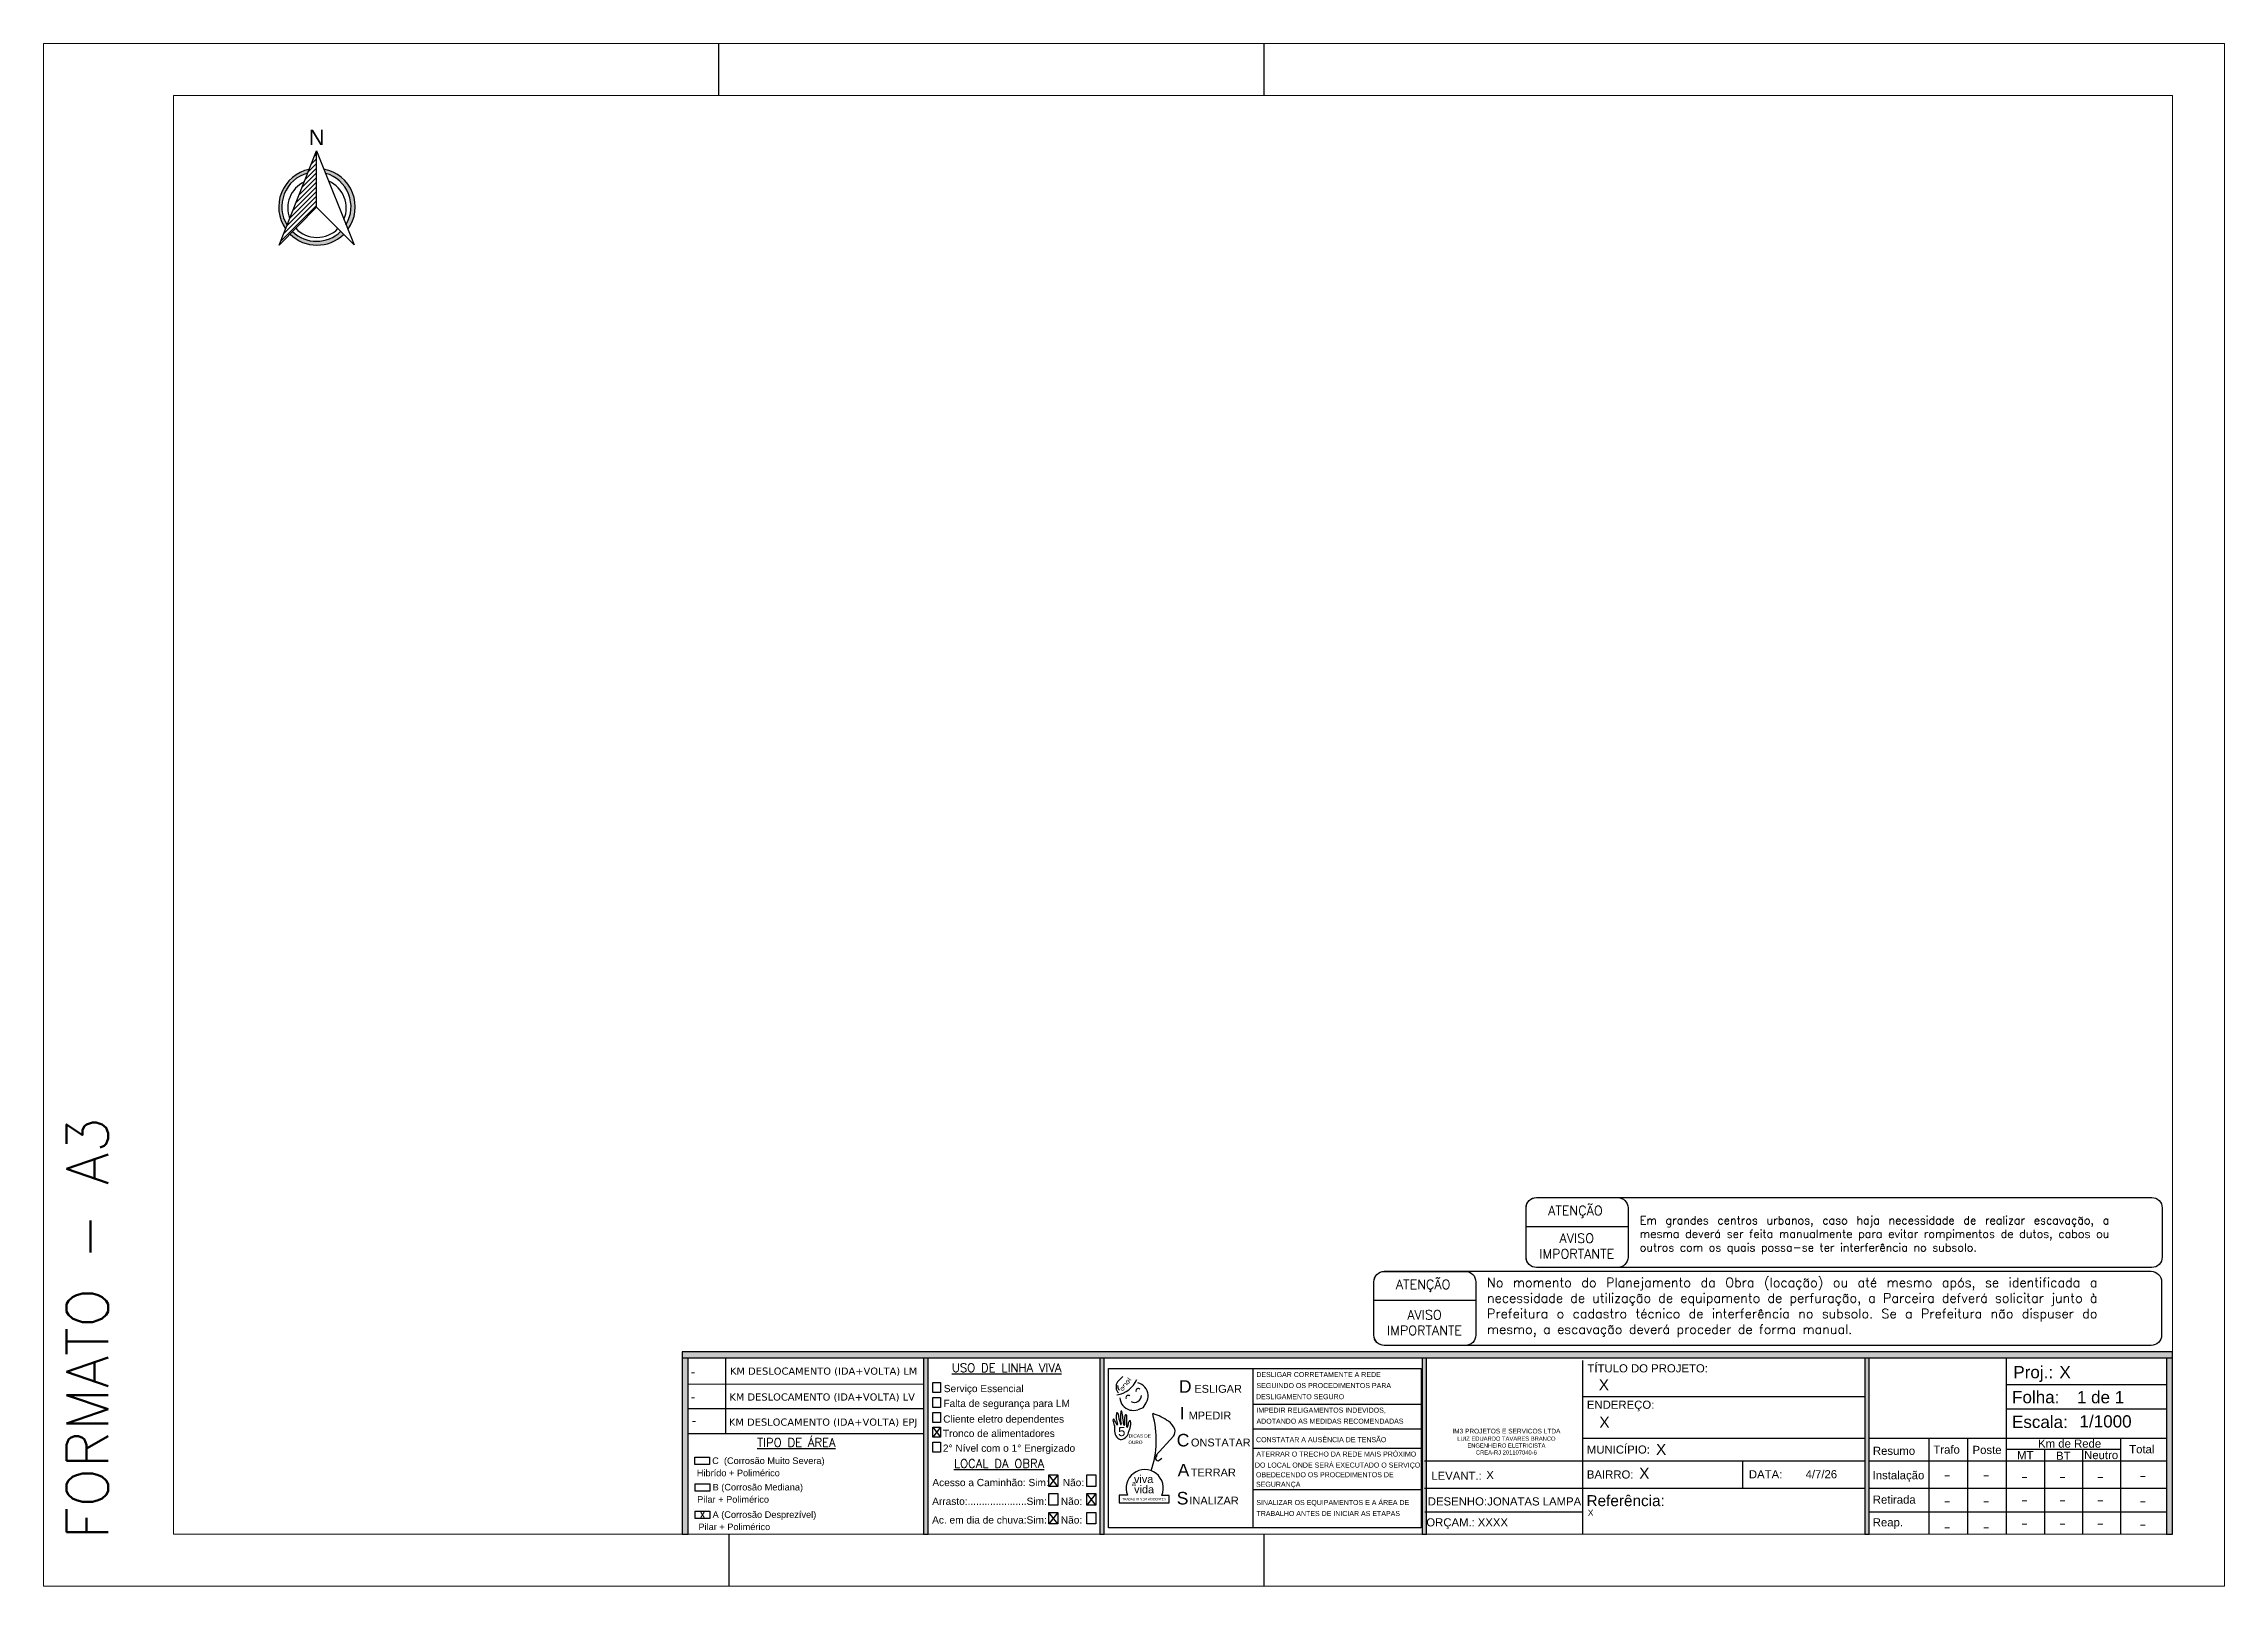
# Model space of a CAD drawing. Header units: millimetres. Extents: x 834033 to 836936, y 7531751 to 7534076.
# Drawn here: x 835495.5 to 835915.5, y 7533534.8 to 7533831.8 of the extents above; entities that cross this region are included whole.
import ezdxf
from ezdxf.enums import TextEntityAlignment as Align

# ---------------------------------------------------------------- set-up
doc = ezdxf.new("R2010")
doc.units = ezdxf.units.MM
for name, color, linetype in [('CARIMBO', 90, 'Continuous'), ('MARCAÇÕES', 1, 'Continuous'), ('TXT80B', 7, 'Continuous')]:
    doc.layers.add(name, color=color, linetype=linetype)
doc.layers.add('POSTE', color=3, linetype='Continuous', lineweight=13)
doc.layers.add('REDE MT', color=4, linetype='Continuous', lineweight=25)
doc.styles.add('ARIAL', font='arial.ttf', dxfattribs={"height": 1.6})
doc.styles.add('Nome.Projetada', font='verdana.ttf', dxfattribs={"height": 2})
doc.styles.add('REGUA100', font='ROMANS', dxfattribs={"height": 2.5})
doc.styles.add('ROMANS', font='ROMANS.shx', dxfattribs={"height": 1.8})
doc.styles.get("Standard").update_dxf_attribs({"font": 'arial.ttf'})

# ---------------------------------------------------------------- blocks, each defined once
blk = doc.blocks.new('data')
blk.add_attdef('DATA', text='', height=1.56).set_placement((0, 0), align=Align.MIDDLE_CENTER)
blk = doc.blocks.new('NORTE')
at = {"lineweight": -3}
h = blk.add_hatch(dxfattribs=at)
h.set_pattern_fill('ANSI31', color=256, scale=0.2, style=0)
h.set_pattern_definition([(45, (21451.8134, 14749.6996), (-0.449012806, 0.449012806), [])])
h.paths.add_polyline_path([(-5.27, -2.02), (-5.76, -3.25), (-6.04, -3.97), (-7.3, -7.13), (-5.18, -4.99), (-4.72, -4.52), (-4.09, -3.88), (-0.07, 0.2), (-0.08, 11.05), (-1.51, 7.46), (-1.8, 6.72), (-2.45, 5.08), (-5.27, -2.02)])
h = blk.add_hatch(color=256, dxfattribs=at)
h.paths.add_polyline_path([(1.65, 6.7, -0.498546), (5.58, -3.18), (5.94, -4.09, 0.552411), (1.33, 7.49), (1.65, 6.7, -0.498546)])
h.paths.add_polyline_path([(-5.18, -4.99, 0.40753), (5.11, -5.05), (4.55, -4.48, -0.405438), (-4.72, -4.52), (-5.18, -4.99, 0.40753)])
h.paths.add_polyline_path([(-5.76, -3.25, -0.505491), (-1.8, 6.72), (-1.51, 7.46, 0.53813), (-6.04, -3.97), (-5.76, -3.25, -0.505491)])
for points in [[(-7.3, -7.13), (-0.08, 11.05), (7.14, -7.09), (-0.07, 0.2), (-7.3, -7.13)], [(-0.07, 0.2), (-0.08, 11.05)]]:
    blk.add_lwpolyline(points, dxfattribs=at)
for centre, radius, start, end in [((0, 0.25), 7.37, 101.7817, 214.9259), ((-0.11, 0.28), 6.66, 104.7214, 211.9862), ((0, 0), 5.64, 115.77, 200.9376), ((0, 0.25), 7.37, 323.8568, 79.5238), ((-0.11, 0.28), 6.66, 328.6936, 74.687), ((0, 0), 5.64, 336.977, 66.4037), ((0, 0), 5.64, 223.5, 315.577), ((0, 0.25), 7.37, 225.331, 314.0205), ((-0.11, 0.28), 6.66, 226.1447, 314.4228)]:
    blk.add_arc(centre, radius, start, end, dxfattribs=at)
at = {"layer": 'TXT80B', "color": 2, "style": 'ARIAL'}
blk.add_text('N', height=3, dxfattribs=at).set_placement((-0.07, 12.14), align=Align.CENTER)

msp = doc.modelspace()

# ---------------------------------------------------------------- hatches: boundary and pattern name
h = msp.add_hatch(color=256)
h.dxf.hatch_style = 1
h.paths.add_polyline_path([(835905.534, 7533578.787), (835904.402, 7533578.787), (835904.402, 7533544.812), (835905.534, 7533544.812)])
h.paths.add_polyline_path([(835847.114, 7533578.787), (835846.265, 7533578.787), (835846.265, 7533544.812), (835847.114, 7533544.812)])
h.paths.add_polyline_path([(835761.857, 7533578.787), (835761.007, 7533578.787), (835761.007, 7533544.812), (835761.857, 7533544.812)])
h.paths.add_polyline_path([(835699.779, 7533578.787), (835698.93, 7533578.787), (835698.93, 7533544.812), (835699.779, 7533544.812)])
h.paths.add_polyline_path([(835665.873, 7533578.787), (835665.023, 7533578.787), (835665.023, 7533544.812), (835665.873, 7533544.812)])
h.paths.add_polyline_path([(835619.667, 7533578.787), (835618.534, 7533578.787), (835618.534, 7533544.812), (835619.667, 7533544.812)])
h.paths.add_polyline_path([(835905.534, 7533579.919), (835618.534, 7533579.919), (835618.534, 7533578.787), (835619.667, 7533578.787), (835905.534, 7533578.787)])
at = {"ltscale": 0.15}
h = msp.add_hatch(color=8, dxfattribs=at)
h.dxf.hatch_style = 1
h.paths.add_polyline_path([(835703.527, 7533573.181, 0.0081441), (835703.516, 7533573.187), (835703.275, 7533572.878), (835703.369, 7533572.804), (835703.612, 7533573.115)])
h.paths.add_polyline_path([(835703.434, 7533573.563), (835703.36, 7533573.468), (835703.688, 7533573.211), (835703.763, 7533573.307)])
h.paths.add_polyline_path([(835704.565, 7533574.532), (835704.323, 7533574.221), (835704.417, 7533574.147), (835704.66, 7533574.458)])
h.paths.add_polyline_path([(835704.269, 7533575.052), (835704.199, 7533574.963), (835704.513, 7533574.718), (835704.583, 7533574.807)])
h = msp.add_hatch(color=6, dxfattribs=at)
h.dxf.hatch_style = 1
h.paths.add_polyline_path([(835703.491, 7533573.519), (835703.664, 7533573.384, -0.9051269), (835703.945, 7533573.756), (835704.012, 7533573.841, 0.6571124)])
h = msp.add_hatch(color=8, dxfattribs=at)
h.dxf.hatch_style = 1
h.paths.add_polyline_path([(835704.048, 7533573.816), (835703.975, 7533573.723), (835704.3, 7533573.47), (835704.373, 7533573.563)])
at = {"ltscale": 0.15, "true_color": 0x105689}
h = msp.add_hatch(color=146, dxfattribs=at)
h.dxf.hatch_style = 1
h.paths.add_polyline_path([(835704.367, 7533573.811), (835704.378, 7533573.919, -1.2195299), (835704.496, 7533574.443), (835704.564, 7533574.53, 1.2499569)])
at = {"ltscale": 0.15, "true_color": 0xadddf7}
h = msp.add_hatch(color=141, dxfattribs=at)
h.dxf.hatch_style = 1
h.paths.add_polyline_path([(835704.764, 7533574.237), (835704.657, 7533574.222, -0.453623), (835704.378, 7533573.919), (835704.367, 7533573.811, 0.4630284)])
at = {"ltscale": 0.15}
h = msp.add_hatch(color=3, dxfattribs=at)
h.dxf.hatch_style = 1
h.paths.add_polyline_path([(835704.584, 7533574.808), (835704.513, 7533574.718), (835704.829, 7533574.471, 0.1656475), (835704.897, 7533574.448), (835705.032, 7533574.447), (835705.033, 7533574.56), (835704.938, 7533574.56, -0.1656475), (835704.871, 7533574.584)])
h = msp.add_hatch(color=1, dxfattribs=at)
h.dxf.hatch_style = 1
h.paths.add_polyline_path([(835703.716, 7533572.895), (835703.609, 7533572.879, -3.7448035), (835703.448, 7533573.1), (835703.516, 7533573.187, 4.0665835)])

# ---------------------------------------------------------------- linework, layer by layer
for p, q in [((835625.534, 7533831.782, 0), (835625.534, 7533821.782, 0)), ((835730.534, 7533831.782, 0), (835730.534, 7533821.782, 0)), ((835781.053, 7533604.08), (835800.681, 7533604.08)), ((835751.732, 7533589.875), (835771.36, 7533589.875)), ((835626.886, 7533578.787, 0.001), (835626.89, 7533573.73, 0.001)), ((835791.929, 7533578.297, 0), (835791.929, 7533544.812, 0)), ((835873.487, 7533578.787, 0), (835873.487, 7533544.812, 0)), ((835626.89, 7533573.73, 0.001), (835626.89, 7533568.961, 0.001)), ((835873.487, 7533573.665, 0), (835904.402, 7533573.665, 0)), ((835905.534, 7533573.665, 0), (835905.568, 7533573.665, 0)), ((835707.325, 7533569.16, 0), (835707.89, 7533570.141, 0)), ((835791.929, 7533571.353, 0), (835846.265, 7533571.353, 0)), ((835665.023, 7533568.961, 0.001), (835619.667, 7533568.961, 0)), ((835626.89, 7533568.961, 0.001), (835626.89, 7533564.191, 0)), ((835701.763, 7533565.685, 0), (835701.763, 7533564.689, 0)), ((835704.407, 7533566.058, 0), (835704.304, 7533565.468, 0)), ((835707.325, 7533569.16, 0), (835706.252, 7533568.796, 0)), ((835709.135, 7533567.975, 0), (835709.206, 7533568.04, 0)), ((835873.487, 7533568.96, 0), (835904.402, 7533568.96, 0)), ((835905.534, 7533568.96, 0), (835905.568, 7533568.96, 0)), ((835619.667, 7533564.191, 0), (835665.023, 7533564.191, 0.001)), ((835713.141, 7533563.696, 0), (835709.725, 7533559.977, 0)), ((835846.265, 7533563.275, 0), (835791.929, 7533563.275, 0)), ((835904.402, 7533563.275, 0), (835847.114, 7533563.275, 0)), ((835858.612, 7533563.275, 0), (835858.612, 7533544.812, 0)), ((835866.05, 7533563.275, 0), (835866.05, 7533544.812, 0)), ((835873.487, 7533561.175, 0), (835895.502, 7533561.175, 0)), ((835880.861, 7533561.175, 0), (835880.861, 7533544.812, 0)), ((835888.182, 7533561.175, 0), (835888.182, 7533544.812, 0)), ((835895.502, 7533563.275, 0), (835895.502, 7533544.812, 0)), ((835709.725, 7533559.977, 0), (835709.731, 7533559.93, 0)), ((835709.731, 7533559.93, 0), (835709.919, 7533560.01, 0)), ((835709.971, 7533559.912, 0), (835709.828, 7533559.818, 0)), ((835709.919, 7533560.01, 0), (835709.971, 7533559.912, 0)), ((835710.387, 7533559.061, 0), (835710.925, 7533559.455, 0)), ((835846.265, 7533558.895, 0), (835761.493, 7533558.895, 0)), ((835822.723, 7533558.895, 0), (835822.723, 7533553.623, 0)), ((835904.402, 7533558.895, 0), (835847.114, 7533558.895, 0)), ((835689.14, 7533556.245, 0), (835690.881, 7533556.245, 0)), ((835689.14, 7533554.039, 0), (835689.14, 7533556.245, 0)), ((835690.881, 7533554.039, 0), (835689.14, 7533554.039, 0)), ((835690.881, 7533556.245, 0), (835690.881, 7533554.039, 0)), ((835696.474, 7533556.245, 0), (835698.215, 7533556.245, 0)), ((835696.474, 7533554.039, 0), (835696.474, 7533556.245, 0)), ((835698.215, 7533554.039, 0), (835696.474, 7533554.039, 0)), ((835698.215, 7533556.245, 0), (835698.215, 7533554.039, 0)), ((835846.265, 7533553.623, 0), (835761.509, 7533553.623, 0)), ((835904.402, 7533553.623, 0), (835847.114, 7533553.623, 0)), ((835702.654, 7533552.344, 0), (835702.654, 7533550.889, 0)), ((835704.273, 7533552.344, 0), (835702.654, 7533552.344, 0)), ((835702.654, 7533550.889, 0), (835712.309, 7533550.889, 0)), ((835712.309, 7533552.308, 0), (835710.911, 7533552.309, 0)), ((835712.309, 7533550.889, 0), (835712.309, 7533552.308, 0)), ((835791.929, 7533549.094, 0.001), (835761.531, 7533549.094, 0.001)), ((835904.402, 7533549.094, 0.001), (835847.114, 7533549.094, 0.001)), ((835905.572, 7533549.094, 0.001), (835905.534, 7533549.094, 0.001)), ((835627.495, 7533544.831, 0), (835627.495, 7533534.831, 0)), ((835730.534, 7533544.784, 0), (835730.534, 7533534.784, 0))]:
    msp.add_line(p, q)
at = {"ltscale": 2.5}
msp.add_line((835619.713, 7533573.725, 0.001), (835665.023, 7533573.758, 0.001), dxfattribs=at)
at = {"color": 1}
for p, q in [((835666.786, 7533565.417, 0), (835668.298, 7533563.5, 0)), ((835668.298, 7533565.417, 0), (835666.786, 7533563.5, 0)), ((835690.881, 7533556.245, 0), (835689.14, 7533554.039, 0)), ((835690.881, 7533554.039, 0), (835689.14, 7533556.245, 0)), ((835698.215, 7533550.428, 0), (835696.474, 7533552.634, 0)), ((835698.215, 7533552.634, 0), (835696.474, 7533550.428, 0)), ((835690.881, 7533546.814, 0), (835689.14, 7533549.02, 0)), ((835690.881, 7533549.02, 0), (835689.14, 7533546.814, 0))]:
    msp.add_line(p, q, dxfattribs=at)
for points in [[(835781.053, 7533607.646, -0.4142136), (835783.053, 7533609.646), (835901.544, 7533609.646, -0.4142136), (835903.544, 7533607.646), (835903.544, 7533598.176, -0.4142136), (835901.544, 7533596.176), (835783.053, 7533596.176, -0.4142136), (835781.053, 7533598.176)], [(835800.681, 7533598.176, -0.4142136), (835798.681, 7533596.176), (835783.069, 7533596.176, -0.4142136), (835781.069, 7533598.176), (835781.069, 7533607.638, -0.4142136), (835783.069, 7533609.638), (835798.681, 7533609.638, -0.4142136), (835800.681, 7533607.638)], [(835751.732, 7533593.441, -0.4142136), (835753.732, 7533595.441), (835901.436, 7533595.441, -0.4142136), (835903.436, 7533593.441), (835903.436, 7533583.171, -0.4142136), (835901.436, 7533581.171), (835753.732, 7533581.171, -0.4142136), (835751.732, 7533583.171)], [(835771.36, 7533583.171, -0.4142136), (835769.36, 7533581.171), (835753.748, 7533581.171, -0.4142136), (835751.748, 7533583.171), (835751.748, 7533593.433, -0.4142136), (835753.748, 7533595.433), (835769.36, 7533595.433, -0.4142136), (835771.36, 7533593.433)]]:
    msp.add_lwpolyline(points, format="xyb", close=True)
at = {"elevation": 0}
for points in [[(835905.534, 7533579.919), (835618.534, 7533579.919)], [(835618.534, 7533579.919), (835618.534, 7533544.812), (835619.667, 7533544.812), (835619.667, 7533578.787)], [(835618.534, 7533578.787), (835905.534, 7533578.787)], [(835665.023, 7533578.787), (835665.023, 7533544.812), (835665.873, 7533544.812), (835665.873, 7533578.787)], [(835698.93, 7533578.787), (835698.93, 7533544.812), (835699.779, 7533544.812), (835699.779, 7533578.787)], [(835761.007, 7533578.787), (835761.007, 7533544.812), (835761.857, 7533544.812), (835761.857, 7533578.787)], [(835846.265, 7533578.787), (835846.265, 7533544.812), (835847.114, 7533544.812), (835847.114, 7533578.787)], [(835904.402, 7533578.787), (835904.402, 7533544.812), (835905.534, 7533544.812), (835905.534, 7533579.919)]]:
    msp.add_lwpolyline(points, dxfattribs=at)
for points in [[(835666.786, 7533574.012), (835668.298, 7533574.012), (835668.298, 7533572.095), (835666.786, 7533572.095)], [(835666.786, 7533571.147), (835668.298, 7533571.147), (835668.298, 7533569.23), (835666.786, 7533569.23)], [(835666.786, 7533568.282), (835668.298, 7533568.282), (835668.298, 7533566.365), (835666.786, 7533566.365)], [(835666.786, 7533565.417), (835668.298, 7533565.417), (835668.298, 7533563.5), (835666.786, 7533563.5)], [(835666.786, 7533562.552), (835668.298, 7533562.552), (835668.298, 7533560.635), (835666.786, 7533560.635)], [(835689.14, 7533552.634), (835690.881, 7533552.634), (835690.881, 7533550.428), (835689.14, 7533550.428)], [(835696.474, 7533552.634), (835698.215, 7533552.634), (835698.215, 7533550.428), (835696.474, 7533550.428)], [(835689.14, 7533549.02), (835690.881, 7533549.02), (835690.881, 7533546.814), (835689.14, 7533546.814)], [(835696.474, 7533549.02), (835698.215, 7533549.02), (835698.215, 7533546.814), (835696.474, 7533546.814)]]:
    msp.add_lwpolyline(points, close=True, dxfattribs=at)
at = {"ltscale": 5, "elevation": 0}
for points in [[(835620.926, 7533559.636), (835623.768, 7533559.636), (835623.768, 7533558.216), (835620.926, 7533558.216)], [(835621.005, 7533554.547), (835623.847, 7533554.547), (835623.847, 7533553.127), (835621.005, 7533553.127)], [(835620.998, 7533549.267), (835623.84, 7533549.267), (835623.84, 7533547.847), (835620.998, 7533547.847)]]:
    msp.add_lwpolyline(points, close=True, dxfattribs=at)
for centre, radius, start, end in [((835703.724, 7533573.2, 0), 1.66, 144.80643, 225.16056), ((835701.467, 7533576.543, 0), 4.966, 278.64787, 337.29534), ((835706.537, 7533570.984, 0), 5.239, 127.00648, 142.73951), ((835705.553, 7533571.401, 0), 2.704, 5.07898, 74.01577), ((835703.429, 7533573.361, 0), 1.049, 174.30811, 228.40065), ((835705.471, 7533571.334, 0), 2.704, 184.77575, 253.71254), ((835704.427, 7533571.127, 0), 0.443, 41.28747, 199.91806), ((835705.611, 7533571.581, 0), 1.367, 242.94779, 358.04209), ((835706.357, 7533572.449, 0), 0.443, 41.28747, 199.91806), ((835705.268, 7533571.555, 0), 2.979, 331.67324, 1.6326), ((835701.608, 7533566.819, 0), 0.134, 34.54355, 187.36917), ((835705.797, 7533567.361, 0), 4.357, 187.36917, 201.88252), ((835698.28, 7533564.528, 0), 4.174, 19.87877, 34.54355), ((835701.624, 7533565.685, 0), 0.139, 0, 21.88252), ((835705.966, 7533567.443, 0), 3.874, 169.95432, 201.72241), ((835702.288, 7533568.094, 0), 0.139, 9.82437, 169.95432), ((835702.283, 7533565.987, 0), 0.087, 207.07627, 14.4208), ((835721.339, 7533571.393, 0), 19.196, 189.82437, 196.38122), ((835708.674, 7533567.437, 0), 5.771, 170.02222, 194.06747), ((835702.997, 7533566.014, 0), 0.0818, 205.17008, 14.0015), ((835703.094, 7533568.408, 0), 0.108, 12.69902, 164.78281), ((835664.665, 7533561.732, 0), 39.112, 6.10148, 9.86325), ((835703.635, 7533565.905, 0), 0.0805, 190.9033, 356.4052), ((835713.933, 7533566.749, 0), 10.253, 178.0401, 184.75426), ((835705.354, 7533566.991, 0), 1.672, 153.77632, 176.24737), ((835703.998, 7533567.659, 0), 0.16, 2.63393, 153.77632), ((835704.223, 7533565.494, 0), 0.0848, 172.56659, 342.22682), ((835684.461, 7533566.76, 0), 19.718, 356.35086, 2.63393), ((835705.571, 7533565.884, 0), 1.176, 143.26626, 171.51546), ((835712.777, 7533562.006, 0), 8.654, 157.3655, 161.8584), ((835704.749, 7533566.499, 0), 0.15, 26.84672, 143.69559), ((835705.375, 7533571.643, 0), 2.979, 257.15892, 287.11828), ((835703.088, 7533566.083, 0), 1.859, 336.30987, 15.08687), ((835691.171, 7533562.97, 0), 18.649, 341.4351, 15.56765), ((835705.66, 7533557.214, 0), 11.392, 55.24981, 71.8614), ((835710.325, 7533563.854, 0), 3.278, 21.69655, 56.10148), ((835704.001, 7533564.879, 0), 2.246, 184.87321, 218.175), ((835703.032, 7533564.027, 0), 0.96, 213.89185, 274.44261), ((835702.83, 7533564.767, 0), 1.72, 279.26807, 356.59746), ((835704.685, 7533564.657, 0), 0.139, 161.8584, 176.59746), ((835711.949, 7533564.601, 0), 1.496, 322.80624, 18.11127), ((835707.599, 7533553.675, 0), 3.582, 337.58291, 201.81747), ((835710.145, 7533559.45, 0), 0.486, 130.73643, 250.89457), ((835710.123, 7533559.392, 0), 0.424, 251.21168, 308.54897)]:
    msp.add_arc(centre, radius, start, end)
at = {"layer": 'CARIMBO'}
for p, q in [((835700.621, 7533576.752, 0), (835760.822, 7533576.752, 0)), ((835700.621, 7533546.077, 0), (835700.621, 7533576.752, 0)), ((835728.429, 7533576.705, 0), (835728.429, 7533546.077, 0)), ((835760.822, 7533576.752, 0), (835760.822, 7533546.077, 0)), ((835728.429, 7533569.89, 0), (835760.822, 7533569.89, 0)), ((835728.429, 7533565.11, 0), (835760.822, 7533565.11, 0)), ((835728.429, 7533561.385, 0), (835760.822, 7533561.385, 0)), ((835728.429, 7533553.451, 0), (835760.822, 7533553.451, 0)), ((835760.822, 7533546.077, 0), (835700.621, 7533546.077, 0))]:
    msp.add_line(p, q, dxfattribs=at)
at = {"layer": 'POSTE'}
msp.add_line((835905.534, 7533544.812, 0), (835618.534, 7533544.812, 0), dxfattribs=at)
at = {"layer": 'POSTE', "elevation": 0, "flags": 128}
for points in [[(835915.534, 7533831.812), (835915.534, 7533534.812), (835495.534, 7533534.812), (835495.534, 7533831.812)], [(835905.534, 7533821.812), (835905.534, 7533544.812), (835520.534, 7533544.812), (835520.534, 7533821.812)]]:
    msp.add_lwpolyline(points, close=True, dxfattribs=at)

# ---------------------------------------------------------------- block references
at = {"lineweight": -3}
msp.add_blockref('NORTE', (835548.188, 7533800.134, 0), dxfattribs=at)
msp.add_blockref('data', (835837.915, 7533556.375, 0)).add_auto_attribs({'DATA': '4/7/26'})

# ---------------------------------------------------------------- texts
at = {"style": 'ROMANS'}
msp.add_text('FORMATO - A3', height=8, rotation=90, dxfattribs=at).set_placement((835507.97, 7533543.847, 0))
for s, height, p in [('TÍTULO DO PROJETO:', 1.56492, (835792.869, 7533575.981, 0)), ('Serviço Essencial', 1.39434, (835668.905, 7533572.179, 0)), ('X ', 2.1126, (835795.044, 7533572.525, 0)), ('X', 2.347, (835883.767, 7533574.853, 0)), ('Falta de segurança para LM', 1.39434, (835668.834, 7533569.312, 0)), ('ENDEREÇO:', 1.5649, (835792.753, 7533568.978, 0)), ('Folha: ', 2.3474, (835874.644, 7533570.047, 0)), ('1 de 1', 2.3474, (835887.129, 7533570.032, 0)), ('Cliente eletro dependentes', 1.39434, (835668.791, 7533566.303, 0)), ('X ', 2.1126, (835795.159, 7533565.333, 0)), ('Escala:', 2.3474, (835874.629, 7533565.276, 0)), ('1/1000', 2.3474, (835887.636, 7533565.378, 0)), ('Tronco de alimentadores', 1.39434, (835668.736, 7533563.537, 0)), ('2° Nível com o 1° Energizado', 1.39434, (835668.725, 7533560.697, 0)), ('MUNICÍPIO:', 1.5649, (835792.752, 7533560.341, 0)), ('X ', 2.1126, (835806.073, 7533560.096, 0)), ('Resumo', 1.5649, (835847.837, 7533560.109, 0)), ('Trafo', 1.5649, (835859.488, 7533560.338, 0)), ('Poste', 1.5649, (835867.034, 7533560.278, 0)), ('Km de Rede', 1.5649, (835879.654, 7533561.493, 0)), ('Total', 1.5649, (835897.2, 7533560.409, 0)), ('Hibrído + Polimérico', 1.26759, (835621.334, 7533555.984, 0)), ('C  (Corrosão Muito Severa)', 1.26759, (835624.295, 7533558.34, 0)), ('BAIRRO:', 1.5649, (835792.751, 7533555.546, 0)), ('X ', 2.1126, (835802.839, 7533555.498, 0)), ('DATA:', 1.5649, (835823.954, 7533555.576, 0)), ('Instalação', 1.5649, (835847.78, 7533555.406, 0)), ('MT', 1.5649, (835875.605, 7533559.256, 0)), ('BT', 1.5649, (835883.109, 7533559.159, 0)), ('Neutro', 1.5649, (835888.517, 7533559.281, 0)), ('B (Corrosão Mediana)', 1.26759, (835624.374, 7533553.252, 0)), ('Acesso a Caminhão: Sim:     Não:', 1.39434, (835666.704, 7533554.082, 0)), ('Pilar + Polimérico', 1.26759, (835621.414, 7533550.895, 0)), ('A (Corrosão Desprezível)', 1.26759, (835624.367, 7533547.972, 0)), ('Arrasto:.....................Sim:     Não:', 1.39434, (835666.664, 7533550.467, 0)), ('Referência:', 2.11264, (835792.686, 7533550.232, 0)), ('Retirada', 1.5649, (835847.822, 7533550.71, 0)), ('Pilar + Polimérico', 1.26759, (835621.644, 7533545.616, 0)), ('Ac. em dia de chuva:Sim:     Não:', 1.39434, (835666.654, 7533546.883, 0)), ('Reap.', 1.5649, (835847.814, 7533546.333, 0))]:
    msp.add_text(s, height=height).set_placement(p)
at = {"ltscale": 2, "style": 'Nome.Projetada'}
for s, height, p in [('-', 1.803, (835620.15, 7533575.247, 0)), ('KM DESLOCAMENTO (IDA+VOLTA) LM', 1.38486, (835627.734, 7533575.536, 0)), ('-', 1.803, (835620.15, 7533570.424, 0)), ('KM DESLOCAMENTO (IDA+VOLTA) LV', 1.38486, (835627.613, 7533570.554, 0)), ('-', 1.803, (835620.363, 7533565.829, 0)), ('KM DESLOCAMENTO (IDA+VOLTA) EPJ', 1.38486, (835627.531, 7533565.719, 0))]:
    msp.add_text(s, height=height, dxfattribs=at).set_placement(p)
at = {"linetype": 'Continuous'}
msp.add_text('5', height=1.787, dxfattribs=at).set_placement((835702.479, 7533563.704, 0))
at = {"style": 'ARIAL'}
for s, height, p in [('LEVANT.:', 1.5649, (835762.788, 7533555.303, 0)), ('X', 1.565, (835773.382, 7533555.448, 0.001)), ('DESENHO:', 1.5649, (835762.115, 7533550.363, 0)), ('JONATAS LAMPA', 1.56492, (835773.563, 7533550.359, 0.001)), ('ORÇAM.:', 1.5649, (835761.829, 7533546.329, 0)), ('XXXX', 1.5649, (835771.733, 7533546.334, 0))]:
    msp.add_text(s, height=height, dxfattribs=at).set_placement(p)
at = {"style": 'REGUA100'}
for p in [(835862.164, 7533555.575, 0), (835869.664, 7533555.575, 0), (835877.042, 7533555.253), (835884.342, 7533555.253), (835891.642, 7533555.253), (835899.834, 7533555.44), (835862.164, 7533550.575, 0), (835869.664, 7533550.575, 0), (835877.042, 7533550.753), (835884.342, 7533550.753), (835891.642, 7533550.753), (835899.834, 7533550.58), (835862.164, 7533545.575, 0), (835869.664, 7533545.575, 0), (835877.042, 7533546.253), (835884.342, 7533546.253), (835891.642, 7533546.253), (835899.834, 7533546.05)]:
    msp.add_text('-', height=1.192, dxfattribs=at).set_placement(p, align=Align.CENTER)
at = {"char_height": 1.8, "attachment_point": 1, "style": 'ROMANS'}
for insert in [(835785.297, 7533608.027), (835755.976, 7533593.822)]:
    msp.add_mtext('ATENÇÃO', dxfattribs=dict(at, insert=insert))
at = {"char_height": 1.56492, "attachment_point": 1}
for s, insert, width, style in [('\\pxqd;Em grandes centros urbanos, caso haja necessidade de realizar escavação, a mesma deverá ser feita manualmente para evitar rompimentos de dutos, cabos ou outros com os quais possa-se ter interferência no subsolo.', (835802.943, 7533606.046), 97.98412, 'ROMANS'), ('\\pxqc;{\\H0.57511x;IM3 PROJETOS E SERVICOS LTDA}\\P{\\H0.51121x;LUIZ EDUARDO TAVARES BRANCO\\PENGENHEIRO ELETRICISTA\\PCREA-RJ 201107040-6}', (835756.088, 7533565.131), 42.32693, 'ARIAL')]:
    msp.add_mtext(s, dxfattribs=dict(at, insert=insert, width=width, style=style))
at = {"char_height": 1.8, "attachment_point": 1, "style": 'ROMANS'}
for s, width, insert in [('\\pxqc;AVISO IMPORTANTE', 10, (835785.804, 7533602.703)), ('\\pxqd;No momento do Planejamento da Obra (locação) ou até mesmo após, se identificada a necessidade de utilização de equipamento de perfuração, a Parceira defverá solicitar junto à Prefeitura o cadastro técnico de interferência no subsolo. Se a Prefeitura não dispuser do mesmo, a escavação deverá proceder de forma manual.', 127.37081, (835773.521, 7533594.193)), ('\\pxqc;AVISO IMPORTANTE', 10, (835756.484, 7533587.974))]:
    msp.add_mtext_dynamic_manual_height_columns(s, width=width, gutter_width=9, heights=[0], dxfattribs=dict(at, insert=insert))
at = {"insert": (835874.889, 7533577.201, 0), "char_height": 2.3474, "width": 11.03397, "attachment_point": 1}
msp.add_mtext('Proj.:', dxfattribs=at)
at = {"insert": (835792.927, 7533549.553), "char_height": 1.174, "attachment_point": 1}
msp.add_mtext_dynamic_manual_height_columns('X', width=52.9942, gutter_width=9, heights=[0], dxfattribs=at)
at = {"lineweight": 40, "style": 'ROMANS'}
msp.add_attdef('X', text='', height=1.027, dxfattribs=at).set_placement((835622.417, 7533548.06, 0), align=Align.CENTER)
at = {"layer": 'CARIMBO', "linetype": 'Continuous', "style": 'ROMANS'}
for s, p in [('%%UUSO DE LINHA VIVA', (835670.456, 7533576.055, 0)), ('%%UTIPO DE ÁREA', (835632.981, 7533561.664, 0)), ('%%ULOCAL DA OBRA', (835670.846, 7533557.618, 0))]:
    msp.add_text(s, height=1.63714, dxfattribs=at).set_placement(p)
at = {"layer": 'CARIMBO', "style": 'ARIAL'}
for s, height, p in [('SEGUINDO OS PROCEDIMENTOS PARA', 0.9677, (835729.126, 7533572.968, 0)), ('DESLIGAR CORRETAMENTE A REDE', 0.9677, (835729.095, 7533575.087, 0)), ('ESLIGAR', 1.512, (835717.159, 7533572.059, 0)), ('DESLIGAMENTO SEGURO', 0.9677, (835729.03, 7533570.824, 0)), ('MPEDIR', 1.512, (835716.057, 7533566.924, 0)), ('ADOTANDO AS MEDIDAS RECOMENDADAS', 0.9677, (835729.126, 7533566.107, 0)), ('IMPEDIR RELIGAMENTOS INDEVIDOS,', 0.9677, (835729.095, 7533568.226, 0)), ('ONSTATAR', 1.512, (835716.498, 7533561.726, 0)), ('CONSTATAR A AUSÊNCIA DE TENSÃO', 0.9677, (835729.039, 7533562.543, 0)), ('TERRAR', 1.512, (835716.465, 7533555.956, 0)), (' DO LOCAL ONDE SERÁ EXECUTADO O SERVIÇO', 0.9677, (835728.446, 7533557.655, 0)), ('ATERRAR O TRECHO DA REDE MAIS PRÓXIMO', 0.9677, (835729.095, 7533559.77, 0)), ('SEGURANÇA', 0.9677, (835729.03, 7533553.962, 0)), ('OBEDECENDO OS PROCEDIMENTOS DE ', 0.9677, (835729.03, 7533555.792, 0)), ('INALIZAR', 1.512, (835716.205, 7533550.547, 0)), ('SINALIZAR OS EQUIPAMENTOS E A ÁREA DE', 0.9677, (835729.095, 7533550.449, 0)), ('TRABALHO ANTES DE INICIAR AS ETAPAS', 0.9677, (835729.126, 7533548.33, 0))]:
    msp.add_text(s, height=height, dxfattribs=at).set_placement(p)
at = {"layer": 'MARCAÇÕES', "linetype": 'Continuous'}
for s, height, p in [('OURO', 0.6437, (835704.465, 7533562.193, 0)), ('DICAS DE', 0.6435, (835704.527, 7533563.437, 0)), ('a', 0.985, (835705.147, 7533554.092, 0)), ('viva', 1.498, (835705.534, 7533554.681, 0)), ('vida', 1.498, (835705.558, 7533552.71, 0)), ('TRABALHO SEM ACIDENTES', 0.43572, (835703.267, 7533551.374, 0))]:
    msp.add_text(s, height=height, dxfattribs=at).set_placement(p)
at = {"layer": 'REDE MT', "style": 'ARIAL'}
for s, p in [('D', (835714.179, 7533572.059, 0)), ('I', (835714.336, 7533566.924, 0)), ('C', (835713.759, 7533561.726, 0)), ('A', (835713.934, 7533555.956, 0)), ('S', (835713.759, 7533550.547, 0))]:
    msp.add_text(s, height=2.419, dxfattribs=at).set_placement(p)

doc.saveas('drawing.dxf')
